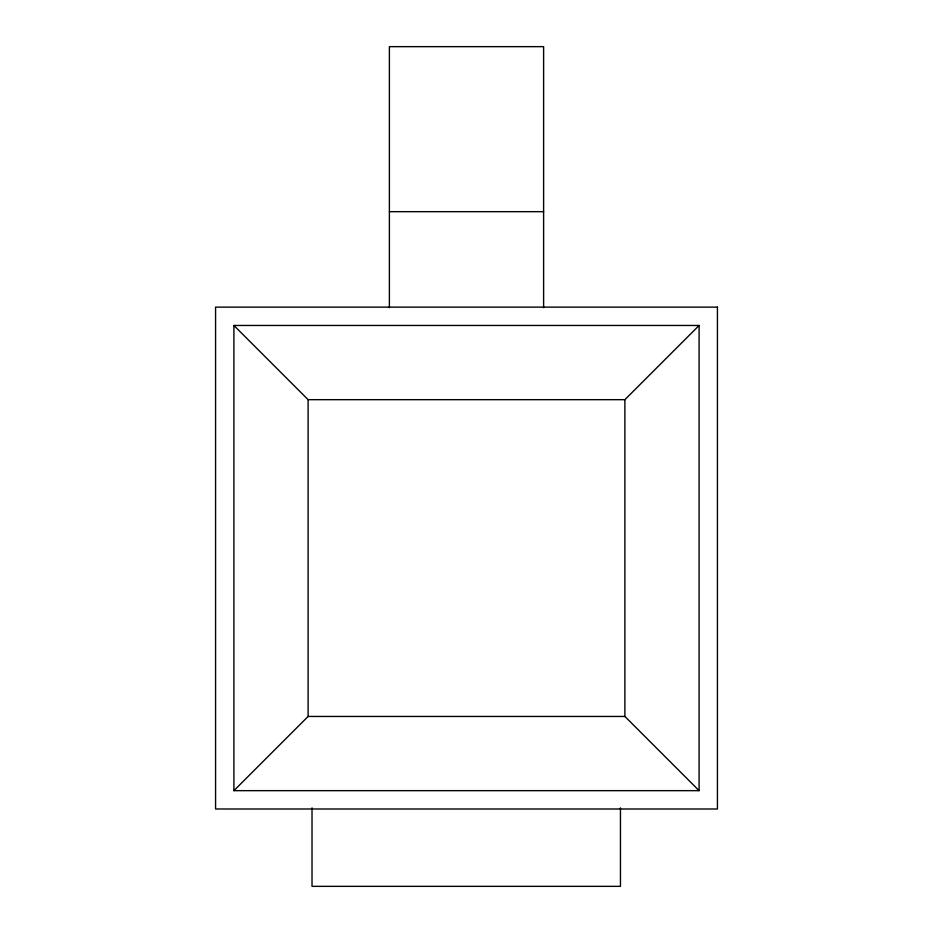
<?xml version="1.0" encoding="UTF-8"?>
<svg xmlns="http://www.w3.org/2000/svg" width="933" height="933" viewBox="0 0 933 933"><rect width="100%" height="100%" fill="white"/><g stroke="black" fill="none" stroke-linecap="round" stroke-linejoin="round"><path stroke-width="1.4" d="M233.903 790.659L308.112 716.451L308.112 399.674L233.903 325.465L699.097 325.465L699.097 790.659L233.903 790.659L233.903 325.465M699.097 790.659L624.888 716.451L624.888 399.674L699.097 325.465M389.388 211.674L543.612 211.674M308.112 399.674L624.888 399.674M308.112 716.451L624.888 716.451M620.457 807.873L620.457 886.35L312.019 886.35L312.019 807.873M543.612 307.645L543.612 46.65L389.388 46.65L389.388 307.645M717.43 307.132L215.57 307.132L215.57 808.993L717.43 808.993L717.43 307.132"/></g></svg>
